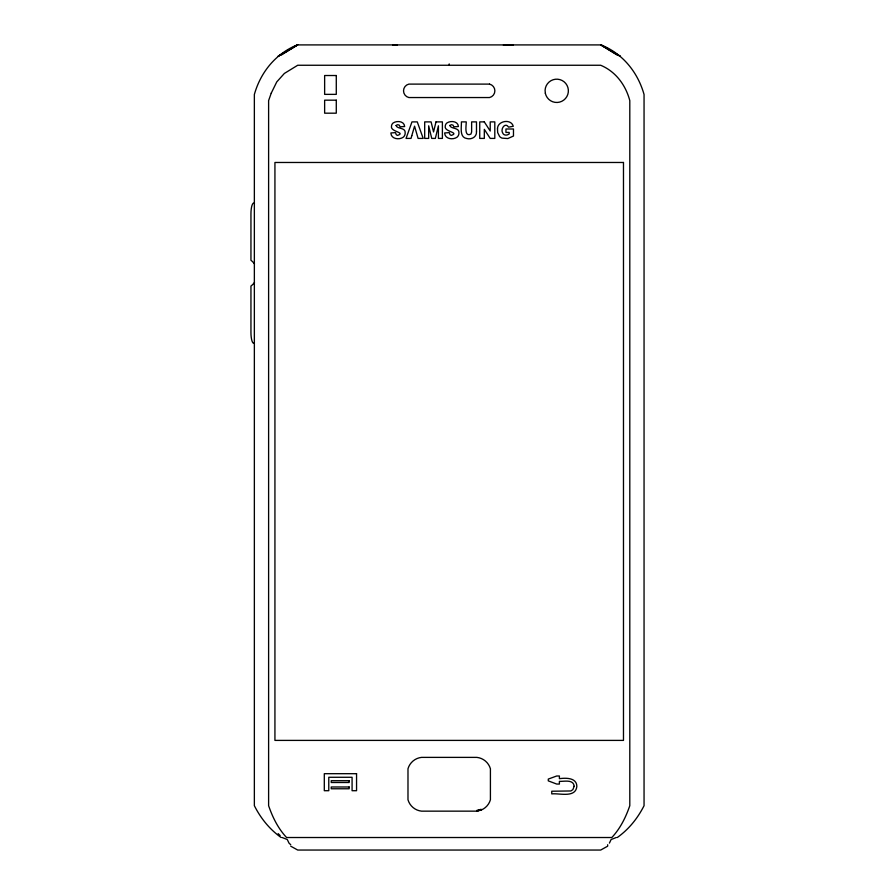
<?xml version="1.0" encoding="UTF-8"?>
<svg xmlns="http://www.w3.org/2000/svg" width="895" height="895" viewBox="0 0 895 895"><rect width="100%" height="100%" fill="white"/><g stroke="black" fill="none" stroke-linecap="round" stroke-linejoin="round"><path stroke-width="1.34" d="M609.417 843.112L611.106 839.532L616.241 837.519M617.293 837.519C628.849 829.251 637.62 818.377 644.053 805.701L644.053 94.49C637.788 72.171 622.562 53.353 600.69 44.75L620.045 56.273M281.41 54.964L297.711 44.907L600.69 44.918L616.991 54.964M278.367 56.273L297.711 44.75C275.85 53.353 260.613 72.171 254.359 94.49L254.359 805.701C260.781 818.377 269.552 829.251 281.119 837.519M277.987 56.273L297.711 44.75M476.878 811.15L476.822 810.434L481.118 809.304L481.398 809.964L476.878 811.15L421.523 811.15A15.886 15.886 0 0 1 407.986 799.772L407.986 768.749A15.886 15.886 0 0 1 421.523 757.383L476.878 757.383A15.886 15.886 0 0 1 490.415 768.749L490.415 799.772A15.886 15.886 0 0 1 481.398 809.964M282.16 837.519L287.295 839.532L288.995 843.112L290.73 844.723M600.69 44.75L620.425 56.273M290.73 846.178L297.711 850.049L600.69 850.049L607.671 846.178L607.671 844.723M278.155 833.625L280.157 835.572M479.72 809.818L479.933 810.501M478.277 810.199L478.422 810.904M449.2 63.914L449.2 65.257M397.29 45.209L392.815 45.209M503.37 45.108A12.798 2.014 0 0 1 513.26 45.142M253.732 343.288A10.751 2.786 -90 0 1 250.947 332.537L250.947 286.064A18.761 18.381 -53.6 0 0 254.493 282.462M254.448 203.422A10.751 2.786 -90 0 0 250.947 213.804L250.947 260.277A18.761 18.381 53.6 0 1 254.493 263.88M497.497 128.835L497.676 132.572L499.578 136.443A6.399 6.399 0 0 0 502.095 138.132L507.845 138.557L513.473 136.029L513.473 128.992L505.955 128.992L505.955 132.426L509.21 132.426L509.21 133.981L507.51 134.832A4.878 4.878 0 0 1 505.138 135L504.422 134.787A3.054 3.054 0 0 1 502.856 133.254C499.969 129.339 505.227 121.642 508.561 127.157L513.26 126.284C511.19 118.464 497.385 120.724 497.497 128.835M476.487 131.733C476.923 136.924 471.397 139.855 466.832 138.524C459.124 137.45 461.663 126.9 461.395 121.888L466.25 121.888C466.34 125.11 463.912 137.528 470.927 134.093L471.631 131.968L471.631 121.888L476.487 121.888L476.487 131.733M574.154 786.302L572.867 789.625L570.865 790.967L551.756 791.225L551.756 793.91C559.241 792.959 575.742 798.385 576.85 786.302C576.671 777.486 565.539 777.822 559.397 778.684L559.397 775.999L556.701 775.999L548.288 779.075L548.288 780.865L556.701 784.054L559.397 784.054L559.397 781.369C563.962 781.603 573.661 779.053 574.154 786.302M396.093 125.479C396.966 129.272 405.86 127.157 405.178 133.031A5.437 5.437 0 0 1 403.343 137.148C399.304 140.168 391.003 139.083 390.891 132.941L395.523 132.639L396.138 134.44A2.405 2.405 0 0 0 397.626 135.38C406.106 132.415 390.365 131.833 391.484 126.441A4.497 4.497 0 0 1 393.073 123.018C396.686 120.456 404.339 120.97 404.663 126.531L400.076 126.81L399.315 125.188L397.693 124.685L396.093 125.479M449.849 125.479C450.722 129.272 459.616 127.157 458.945 133.031A5.437 5.437 0 0 1 457.099 137.148C453.06 140.168 444.77 139.083 444.658 132.941L449.279 132.639L449.894 134.44A2.405 2.405 0 0 0 451.382 135.38C459.873 132.415 444.121 131.833 445.24 126.441A4.497 4.497 0 0 1 446.829 123.018C450.453 120.456 458.095 120.97 458.419 126.531L453.843 126.81L453.071 125.188L451.449 124.685L449.849 125.479M435.999 121.888L433.549 131.945L431.088 121.888L424.689 121.888L424.689 138.412L428.671 138.412L428.671 125.815L431.737 138.412L435.339 138.412L438.416 125.815L438.416 138.412L442.398 138.412L442.398 121.888L435.999 121.888M411.789 135.682L411.018 138.412L406.05 138.412L411.968 121.888L417.271 121.888L423.19 138.412L418.099 138.412L414.564 126.173L411.789 135.682M271.23 93.169L268.612 100.598L268.612 805.701C272.651 817.415 278.088 828.434 286.568 837.519L611.833 837.519C620.313 828.434 625.762 817.415 629.8 805.701L629.8 100.598C625.683 85.126 615.771 71.578 600.69 65.257L297.711 65.257L284.364 73.446L276.756 81.915L271.23 93.169M336.285 75.516L324.639 75.516L324.639 94.367L336.285 94.367L336.285 75.516M489.52 84.108L408.881 84.108A6.891 6.891 0 0 0 408.881 97.544L489.52 97.544A6.891 6.891 0 0 0 489.52 84.108M336.285 100.173L324.639 100.173L324.639 113.184L336.285 113.184L336.285 100.173M484.284 121.888L479.742 121.888L479.742 138.412L484.318 138.412L484.318 129.339L490.214 138.412L494.801 138.412L494.801 121.888L490.214 121.888L490.214 131.028L484.284 121.888M623.479 162.476L274.933 162.476L274.933 740.4L623.479 740.4L623.479 162.476M356.557 773.694L324.303 773.694L324.303 790.71L328.778 790.71L328.778 777.274L352.082 777.274L352.082 790.71L356.557 790.71L356.557 773.694M349.162 780.708L331.239 780.708L331.239 782.499L349.162 782.499L349.162 780.708M349.162 786.985L331.239 786.985L331.239 788.775L349.162 788.775L349.162 786.985M545.335 93.281L545.089 90.25A11.646 11.646 0 0 1 562.161 80.516A11.646 11.646 0 0 1 563.76 100.106A11.646 11.646 0 0 1 545.335 93.281"/></g></svg>
